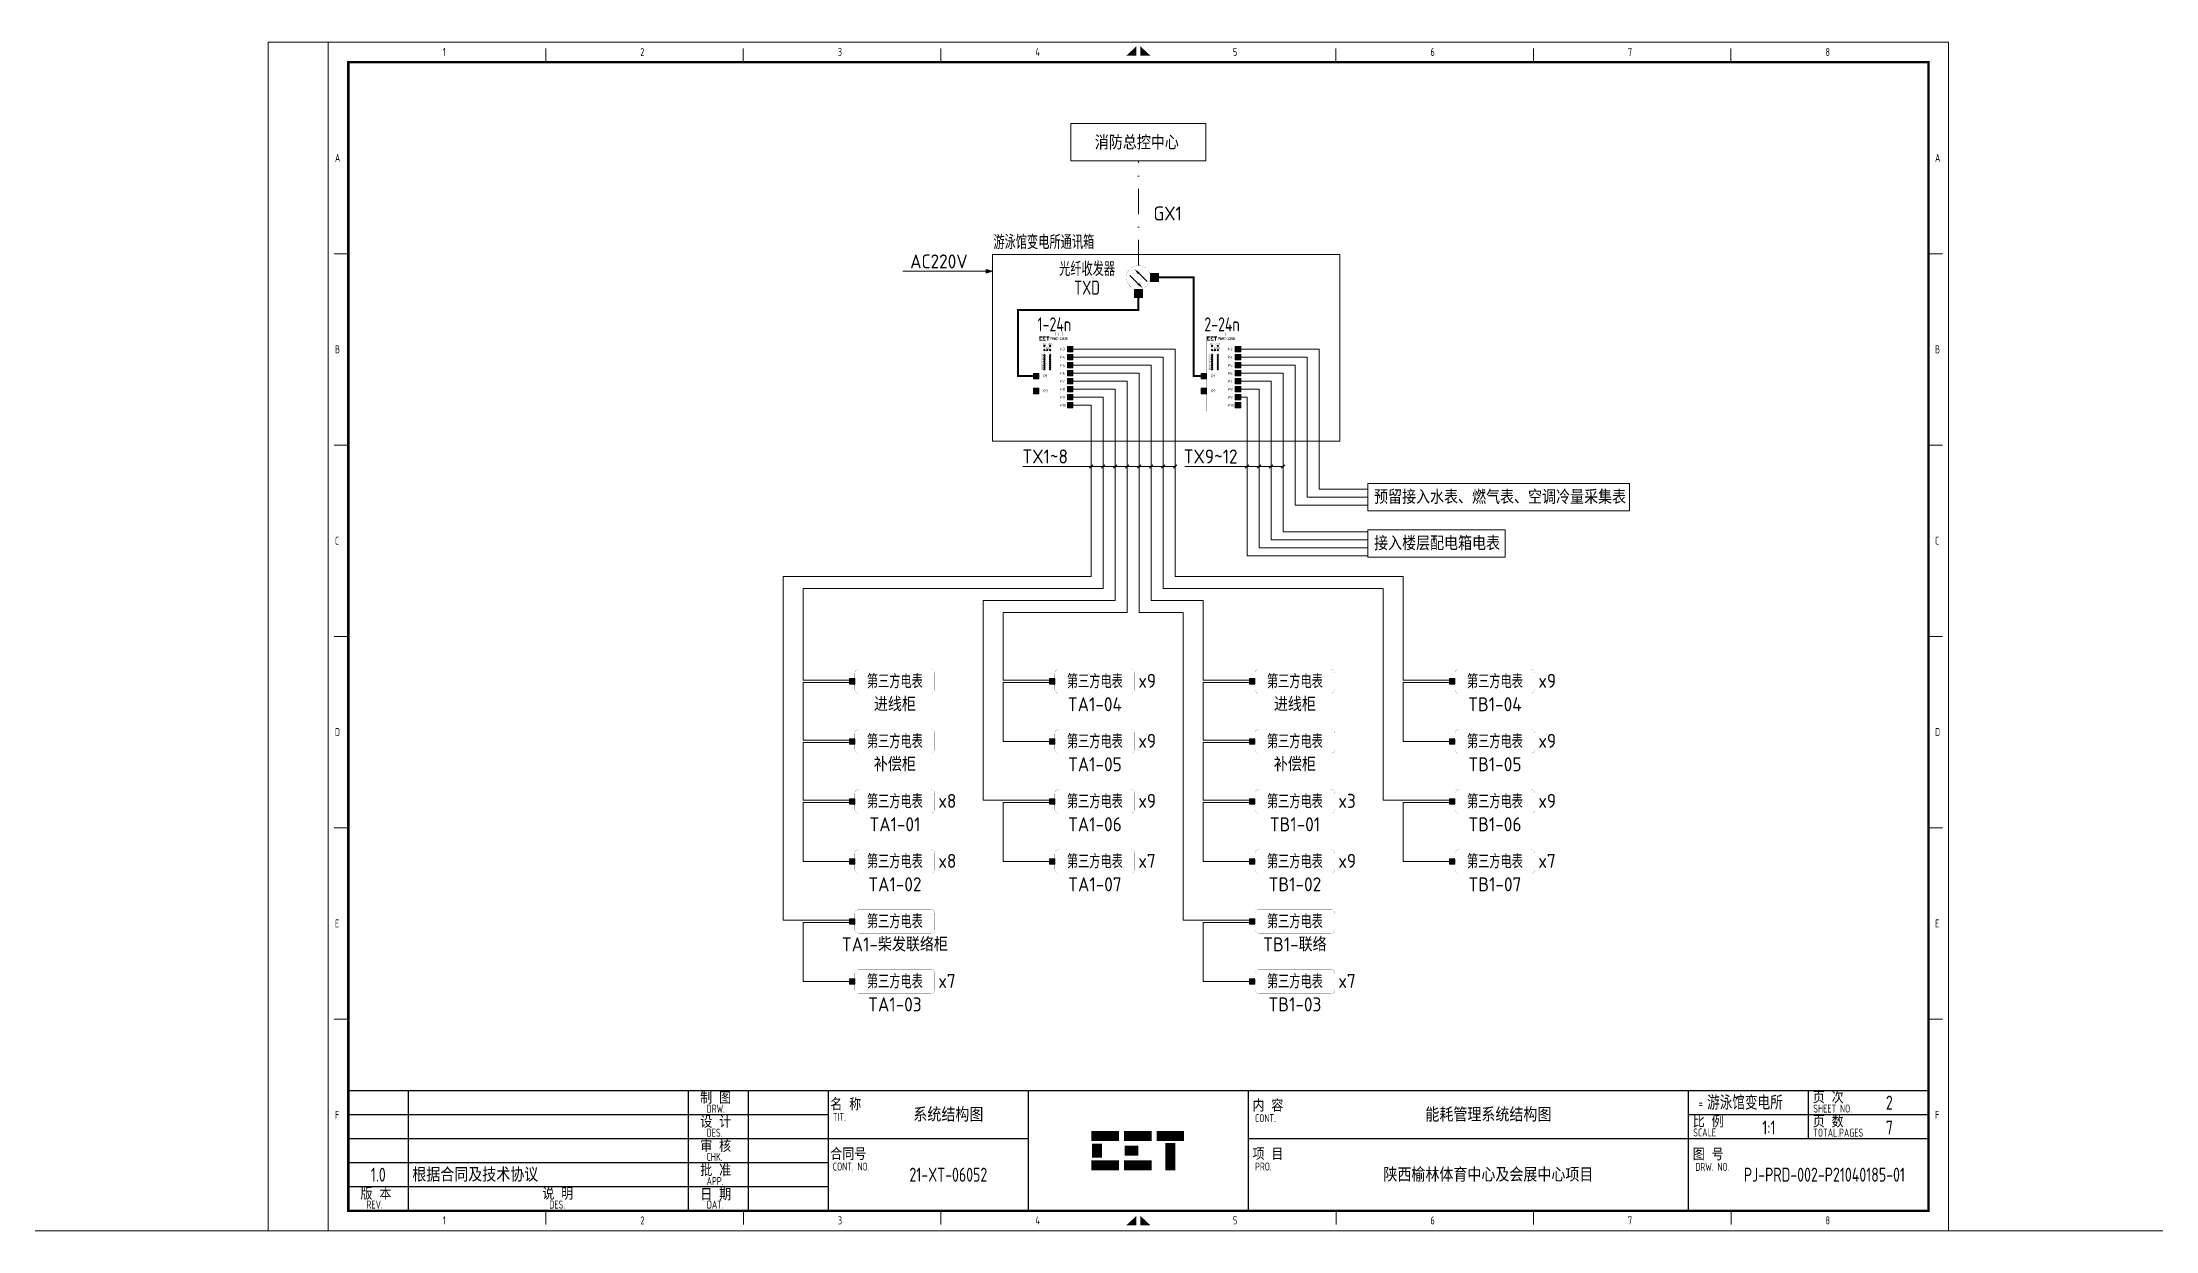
# Model space of a CAD drawing. Header units: millimetres. Extents: x 42 to 4265, y -439 to -142.
# Drawn here: x 1099 to 1627, y -439 to -142 of the extents above; entities that cross this region are included whole.
import ezdxf
from ezdxf.enums import TextEntityAlignment as Align

# ---------------------------------------------------------------- set-up
doc = ezdxf.new("R2010")
doc.units = ezdxf.units.MM
doc.linetypes.add('DASHDOT2', pattern=[12.7, 6.35, -3.175, 0, -3.175])
doc.layers.add('图框', color=7, linetype='Continuous', lineweight=9)
doc.layers.add('线', color=7, linetype='Continuous', lineweight=9)
doc.styles.add('CET', font='isocp.shx', dxfattribs={"height": 3.5, "bigfont": 'hztxt.shx'})
doc.styles.get("Standard").update_dxf_attribs({"font": 'isocp.shx', "height": 3, "bigfont": 'hztxt.shx'})

# ---------------------------------------------------------------- blocks, each defined once
blk = doc.blocks.new('图框-A3')
at = {"layer": '图框'}
for points in [[(0, 0), (420, 0), (420, 297), (0, 297), (0, 0)], [(15, 0), (15, 297)], [(69.37501270194343, 295.4579999999769), (69.375, 292)], [(118.7500127019434, 295.4579999999769), (118.75, 292)], [(168.1250127019434, 295.4579999999769), (168.125, 292)], [(266.8750127019434, 295.4579999999769), (266.875, 292)], [(316.2500127019434, 295.4579999999769), (316.25, 292)], [(365.6250127019434, 295.4579999999769), (365.625, 292)], [(20, 244.16666), (16.48505390119681, 244.1666341777637)], [(418.5149460988032, 244.16666), (415, 244.1666341777637)], [(20, 196.33333), (16.48505390119681, 196.3333041777637)], [(418.5149460988032, 196.33333), (415, 196.3333041777638)], [(20, 148.50003), (16.48505390119681, 148.5000041777637)], [(418.5149460988032, 148.5), (415, 148.5)], [(20, 100.66667), (16.48505390119681, 100.6666441777637)], [(418.5149460988032, 100.66667), (415, 100.6666441777638)], [(20.00035140326877, 52.83334000258158), (16.48540530446557, 52.83331418034531)], [(418.515297502072, 52.83334000258161), (415.0003514032688, 52.83331418034534)], [(69.4105600763537, 5), (69.41054737441027, 1.542000000023108)], [(118.7855600763537, 5), (118.7855473744103, 1.542000000023108)], [(168.1605600763537, 5), (168.1605473744103, 1.542000000023108)], [(266.9105600763537, 5), (266.9105473744103, 1.542000000023108)], [(316.2855600763537, 5), (316.2855473744103, 1.542000000023108)], [(365.6605600763537, 5), (365.6605473744103, 1.542000000023108)]]:
    blk.add_lwpolyline(points, dxfattribs=at)
at = {"layer": '图框', "const_width": 0.6}
blk.add_lwpolyline([(20, 5), (20, 292), (415, 292), (415, 5)], close=True, dxfattribs=at)
at = {"layer": '图框'}
for points, const_width in [([(20.00000000000011, 4.771030137833719), (20.00000000000011, 34.77103013783372)], 0.3023767766250001), ([(20, 5), (20, 35)], 0.3), ([(20, 35), (415, 35)], 0.3), ([(35, 5), (35, 35)], 0.3), ([(105, 5), (105, 35)], 0.3), ([(120, 5), (120, 35)], 0.3), ([(140, 5), (140, 35)], 0.3), ([(190, 5), (190, 35)], 0.3), ([(245, 5), (245, 35)], 0.3), ([(355, 5), (355, 35)], 0.3), ([(385, 23), (385, 35)], 0.3), ([(415, 5), (415, 35)], 0.3), ([(20, 29), (140, 29)], 0.3), ([(355, 29), (415, 29)], 0.3), ([(20, 23), (190, 23)], 0.3), ([(245, 23), (415, 23)], 0.3), ([(20, 17), (140, 17)], 0.3), ([(20, 11), (140, 11)], 0.3), ([(20, 5), (415, 5)], 0.3)]:
    blk.add_lwpolyline(points, dxfattribs=dict(at, const_width=const_width))
at = {"layer": '图框', "color": 1}
for points, const_width in [([(205.9021832363178, 19.9999274526164), (208.4109333562567, 20.00009814420715)], 3.4476288), ([(214.0514921159491, 19.99970856575295), (217.5, 19.99978286679834)], 2.5080396)]:
    blk.add_lwpolyline(points, dxfattribs=dict(at, const_width=const_width))
at = {"layer": '图框', "color": 92}
for points, const_width in [([(205.7577027669038, 23.6828997470661), (212.6548670848392, 23.68297404811148)], 2.5080396), ([(213.906336420016, 23.68307847120229), (220.8035007379515, 23.68315277224768)], 2.5080396), ([(222.054839529333, 23.68315076411132), (228.9520038472684, 23.68322506515671)], 2.5080396), ([(225.5018349059769, 21.95947695700417), (225.5018349059769, 15.06225750116876)], 2.504845200000001), ([(205.7577747910655, 16.31627841621276), (212.654939109001, 16.31635271725814)], 2.5080396), ([(213.9062688973632, 16.31634870098542), (220.8034332152987, 16.3164230020308)], 2.5080396)]:
    blk.add_lwpolyline(points, dxfattribs=dict(at, const_width=const_width))
at = {"layer": '图框'}
for points in [[(216.9675005710596, 295.968967279272), (216.9675005710596, 293.6258842753186), (214.4529199343969, 293.6258842753186)], [(218.0324994289403, 295.968967279272), (218.0324994289403, 293.6258842753186), (220.547080065603, 293.6258842753186)], [(216.9675005710596, 3.6668886432725), (216.9675005710596, 1.323805639319175), (214.4529199343969, 1.323805639319175)], [(218.0324994289403, 3.6668886432725), (218.0324994289403, 1.323805639319175), (220.547080065603, 1.323805639319175)]]:
    blk.add_solid(points, dxfattribs=at)
at = {"layer": '图框', "width": 0.8}
for s, p in [('1', (43.64130427145528, 293.5859076041075)), ('2', (93.01630427145528, 293.5859076041075)), ('3', (142.3913042701229, 293.5855448750983)), ('4', (191.7663042701229, 293.5855448750983)), ('5', (241.1413042714553, 293.5859076041075)), ('6', (290.5163042714553, 293.5859076041075)), ('7', (339.8913042701229, 293.5855448750983)), ('8', (389.2663042701229, 293.5855448750983)), ('A', (16.65211895431025, 267.1076987230164)), ('A', (416.6521189543103, 267.1076987230164)), ('B', (16.65211895431025, 219.2743687230164)), ('B', (416.6521189543103, 219.2743687230164)), ('C', (16.65211895431025, 171.4410387230164)), ('C', (416.6521189543103, 171.4410387230164)), ('D', (16.65211895431025, 123.6077087230164)), ('D', (416.6521189543103, 123.6077087230164)), ('E', (16.65211895431025, 75.77437872301641)), ('E', (416.6521189543103, 75.77437872301644)), ('=', (357.5758240158721, 30.79691136449856)), ('F', (16.65247035757902, 27.94104872559798)), ('DRW.', (109.5686126391511, 29.49647253686635)), ('TIT.', (141.1192541198452, 27.45077472594585)), ('CONT.', (246.6637648076417, 27.13194867368838)), ('SHEET NO.', (386.2201876491495, 29.52220214965401)), ('F', (416.652470357579, 27.94104872559799)), ('DES.', (109.5686126391511, 23.49647253686635)), ('SCALE', (356.2201876491495, 23.55291466616327)), ('TOTAL.PAGES', (386.2201876491495, 23.50520067516955)), ('CHK.', (109.5686126391511, 17.4489370043666)), ('CONT. NO.', (141.1192541198452, 15.03687760868888)), ('PRO.', (246.6637648076417, 15.03687760868888)), ('DRW. NO.', (356.7201876491495, 14.95637927469079)), ('APP.', (109.5686126391511, 11.40140147186685)), ('REV.', (24.54357423812507, 5.528819663352806)), ('DES.', (70.22231337888388, 5.528819663352806)), ('DAT.', (109.6294280322609, 5.528819663352806)), ('1', (43.64130427145528, 1.585907604107547)), ('2', (93.01630427145528, 1.585907604107547)), ('3', (142.3913042701229, 1.585544875098265)), ('4', (191.7663042701229, 1.585544875098265)), ('5', (241.1413042714553, 1.585907604107547)), ('6', (290.5163042714553, 1.585907604107547)), ('7', (339.8913042701229, 1.585544875098265)), ('8', (389.2663042701229, 1.585544875098265))]:
    blk.add_text(s, height=2, dxfattribs=at).set_placement(p)
at = {"layer": '图框'}
for s, p in [('制 图', (107.9791023726348, 31.71231771436688)), ('名 称', (140.4935898336025, 30.08769693562226)), ('内 容', (246.0381005213985, 29.7688708833648)), ('页 次', (386.0945233629063, 31.83348096878653)), ('设 计', (107.9791023726348, 25.71231771436688)), ('比 例', (356.0945233629063, 25.78983687583968)), ('页 数', (386.0945233629063, 25.79070294960984)), ('审 核', (107.9791023726348, 19.66478218186712)), ('批 准', (107.9791023726348, 13.61724664936646)), ('合同号', (140.4935898336025, 17.6737998183653)), ('项 目', (246.0381005213985, 17.6737998183653)), ('图 号', (356.0945233629063, 17.5933014843672)), ('版 本', (23.04601393864323, 7.744664840852423)), ('说 明', (68.50985717071308, 7.744664840852423)), ('日 期', (107.9791023726348, 7.569711116866713))]:
    blk.add_text(s, height=3, dxfattribs=at).set_placement(p)
at = {"layer": '图框', "width": 0.8, "flags": 8}
for tag, p in [('版本4', (27.5, 32)), ('页次', (405.2388087518199, 32)), ('版本3', (27.5, 26)), ('比例', (375.1281665465143, 25.77545097467473)), ('页数', (405.2388087518187, 25.77545097467473)), ('版本2', (27.5, 20)), ('版本1', (27.5, 14)), ('合同号', (170, 14)), ('图号', (389, 14))]:
    blk.add_attdef(tag, text='', height=3.5, dxfattribs=at).set_placement(p, align=Align.MIDDLE_CENTER)
at = {"layer": '图框', "flags": 8}
for tag, p in [('说明4', (35.99480976617235, 32)), ('位置', (359.6801236283359, 32)), ('说明3', (35.99480976617235, 26)), ('说明2', (35.99480976617235, 20)), ('说明1', (35.99480976617235, 14))]:
    blk.add_attdef(tag, text='', height=3.5, dxfattribs=at).set_placement(p, align=Align.MIDDLE_LEFT)
for tag, p in [('名称', (170, 29)), ('内容', (305, 29)), ('项目', (305, 14))]:
    blk.add_attdef(tag, text='', height=3.5, dxfattribs=at).set_placement(p, align=Align.MIDDLE_CENTER)
blk = doc.blocks.new('设备 RS485(XT)')
blk.add_hatch(color=3).paths.add_polyline_path([(-11.35000000000059, -0.6749999999999545), (-10.00000000000023, -0.6749999999999545), (-10.00000000000023, 0.6750000000000682), (-11.35000000000059, 0.6750000000000682)])
at = {"color": 3}
blk.add_lwpolyline([(-11.35000000000059, -0.6749999999999545), (-10.00000000000023, -0.6749999999999545), (-10.00000000000023, 0.6750000000000682), (-11.35000000000059, 0.6750000000000682)], close=True, dxfattribs=at)
at = {"color": 0, "const_width": 0.03}
blk.add_lwpolyline([(-9, 3), (9, 3, -0.414213562373095), (10, 2), (10, -2, -0.414213562373095), (9, -3), (-9.000000000000455, -3, -0.414213562373094), (-10.00000000000045, -2), (-10, 2, -0.414213562373095)], format="xyb", close=True, dxfattribs=at)
at = {"color": 0, "width": 0.8, "flags": 8}
blk.add_attdef('设备名称', text='', height=3.5, dxfattribs=at).set_placement((0, 0), align=Align.MIDDLE_CENTER)
at = {"color": 0, "flags": 8}
blk.add_attdef('开关柜名称', text='', height=3.5, dxfattribs=at).set_placement((-2.273736754432321e-13, -5.725984791817609), align=Align.MIDDLE_CENTER)
blk = doc.blocks.new('24n-1308-8 电口 竖版(XT)-雪藏')
for color, points in [(3, [(3.600000000000008, 6.032212440931005), (4.950000000000371, 6.032212440931005), (4.950000000000371, 7.382212440931028), (3.600000000000008, 7.382212440931028)]), (3, [(3.600000000000008, 4.032212440931005), (4.950000000000371, 4.032212440931005), (4.950000000000371, 5.382212440931028), (3.600000000000008, 5.382212440931028)]), (5, [(-4.950000000000316, -0.6750000000000114), (-3.599999999999952, -0.6750000000000114), (-3.599999999999952, 0.6750000000000114), (-4.950000000000316, 0.6750000000000114)]), (5, [(-4.950000000000316, -0.6750013691378172), (-3.599999999999952, -0.6750013691378172), (-3.599999999999952, 0.6749986308622056), (-4.950000000000316, 0.6749986308622056)]), (3, [(3.600000000000008, 2.032212440931005), (4.950000000000371, 2.032212440931005), (4.950000000000371, 3.382212440931028), (3.600000000000008, 3.382212440931028)]), (3, [(3.600000000000008, 0.03221244093100495), (4.950000000000371, 0.03221244093100495), (4.950000000000371, 1.382212440931028), (3.600000000000008, 1.382212440931028)]), (5, [(-4.950000000000373, -4.404065239309148), (-3.600000000000009, -4.404065239309148), (-3.600000000000009, -3.054065239309125), (-4.950000000000373, -3.054065239309125)]), (3, [(3.600000000000008, -1.967787559068995), (4.950000000000371, -1.967787559068995), (4.950000000000371, -0.6177875590689723), (3.600000000000008, -0.6177875590689723)]), (3, [(3.600000000000008, -3.967787559068995), (4.950000000000371, -3.967787559068995), (4.950000000000371, -2.617787559068972), (3.600000000000008, -2.617787559068972)]), (3, [(3.600000000000008, -5.967787559068995), (4.950000000000371, -5.967787559068995), (4.950000000000371, -4.617787559068972), (3.600000000000008, -4.617787559068972)]), (3, [(3.600000000000008, -7.967787559068995), (4.950000000000371, -7.967787559068995), (4.950000000000371, -6.617787559068972), (3.600000000000008, -6.617787559068972)])]:
    blk.add_hatch(color=color).paths.add_polyline_path(points)
at = {"color": 0, "const_width": 0.03}
blk.add_lwpolyline([(2.341551585945111, 11.07253886799515), (0.8274808075411068, 11.07253886799515, 0.414213562373095), (0.6774808075411295, 10.92253886799517), (0.6774808075411295, 10.07253886799515), (2.341551585945111, 10.07253886799515)], format="xyb", close=True, dxfattribs=at)
for points in [[(1.237448488262103, 10.87253886799516), (2.211551585945116, 10.87253886799516), (2.211551585945116, 10.07253886799515), (1.237448488262103, 10.07253886799515)], [(-3.600000000000009, 10.07253886799515), (3.600000000000008, 10.07253886799515), (3.600000000000008, -8.827461132004828), (-3.600000000000009, -8.827461132004828)]]:
    blk.add_lwpolyline(points, close=True, dxfattribs=at)
at = {"color": 0}
for points, const_width in [([(-3.445239038555699, 9.37124259193132), (-3.175703901702676, 9.371260930697304)], 0.3704064), ([(-3.460761733616622, 9.76693383017789), (-2.719744079623567, 9.766941812934874)], 0.2694588000000001), ([(-3.460753995483558, 8.975478645871476), (-2.719736341490503, 8.97548662862846)], 0.2694588000000001), ([(-2.585295951005279, 8.97548619712802), (-1.844278297012224, 8.975494179885004)], 0.2694588000000001), ([(-2.585288696505458, 9.766953031944581), (-1.844271042512404, 9.766961014701565)], 0.2694588000000001), ([(-2.56969345644653, 9.371219075160866), (-2.19919260939976, 9.37122705791785)], 0.2694588000000001), ([(-1.709829684760692, 9.766960798951402), (-0.9688120307676092, 9.766968781708329)], 0.2694588000000001), ([(-1.339491338509661, 9.581772703973002), (-1.339491338509661, 8.840749126073263)], 0.2691156000000001)]:
    blk.add_lwpolyline(points, dxfattribs=dict(at, const_width=const_width))
at = {"color": 3}
for points in [[(3.600000000000008, 6.032212440931005), (4.950000000000371, 6.032212440931005), (4.950000000000371, 7.382212440931028), (3.600000000000008, 7.382212440931028)], [(3.600000000000008, 4.032212440931005), (4.950000000000371, 4.032212440931005), (4.950000000000371, 5.382212440931028), (3.600000000000008, 5.382212440931028)], [(3.600000000000008, 2.032212440931005), (4.950000000000371, 2.032212440931005), (4.950000000000371, 3.382212440931028), (3.600000000000008, 3.382212440931028)], [(3.600000000000008, 0.03221244093100495), (4.950000000000371, 0.03221244093100495), (4.950000000000371, 1.382212440931028), (3.600000000000008, 1.382212440931028)], [(3.600000000000008, -1.967787559068995), (4.950000000000371, -1.967787559068995), (4.950000000000371, -0.6177875590689723), (3.600000000000008, -0.6177875590689723)], [(3.600000000000008, -3.967787559068995), (4.950000000000371, -3.967787559068995), (4.950000000000371, -2.617787559068972), (3.600000000000008, -2.617787559068972)], [(3.600000000000008, -5.967787559068995), (4.950000000000371, -5.967787559068995), (4.950000000000371, -4.617787559068972), (3.600000000000008, -4.617787559068972)], [(3.600000000000008, -7.967787559068995), (4.950000000000371, -7.967787559068995), (4.950000000000371, -6.617787559068972), (3.600000000000008, -6.617787559068972)]]:
    blk.add_lwpolyline(points, close=True, dxfattribs=at)
at = {"color": 5}
for points in [[(-4.950000000000316, -0.6750000000000114), (-3.599999999999952, -0.6750000000000114), (-3.599999999999952, 0.6750000000000114), (-4.950000000000316, 0.6750000000000114)], [(-4.950000000000316, -0.6750013691378172), (-3.599999999999952, -0.6750013691378172), (-3.599999999999952, 0.6749986308622056), (-4.950000000000316, 0.6749986308622056)], [(-4.950000000000373, -4.404065239309148), (-3.600000000000009, -4.404065239309148), (-3.600000000000009, -3.054065239309125), (-4.950000000000373, -3.054065239309125)]]:
    blk.add_lwpolyline(points, close=True, dxfattribs=at)
at = {"color": 0}
for centre in [(-2.204297463082256, 7.545153540592594), (-2.204297463082256, 6.505153540592573), (-2.204297463082256, 5.214333915847476), (-1.482771493779425, 6.505153540592573), (-0.7612455244766215, 7.545153540592594), (-0.7612455244766215, 6.505153540592573), (-0.7612455244766215, 5.214333915847476), (-2.204297463082256, 4.714333915847476), (-2.204297463082256, 4.214333915847476), (-2.204297463082256, 3.714333915847476), (-2.204297463082256, 3.214333915847476), (-2.204297463082256, 2.714333915847476), (-2.204297463082256, 2.214333915847476), (-2.204297463082256, 1.714333915847476), (-0.7612455244766215, 4.714333915847476), (-0.7612455244766215, 4.214333915847476), (-0.7612455244766215, 3.714333915847476), (-0.7612455244766215, 3.214333915847476), (-0.7612455244766215, 2.714333915847476), (-0.7612455244766215, 2.214333915847476), (-0.7612455244766215, 1.714333915847476)]:
    blk.add_circle(centre, 0.1684075359193472, dxfattribs=at)
at = {"color": 0, "width": 0.7}
for s, p in [('P3', (-3.099336594254951, 5.214333915847476)), ('P4', (-3.099336594254951, 4.714333915847476)), ('P5', (-3.099336594254951, 4.214333915847476)), ('P6', (-3.099336594254951, 3.714333915847476)), ('P7', (-3.099336594254951, 3.214333915847476)), ('P8', (-3.099336594254951, 2.714333915847476)), ('P9', (-3.099336594254951, 2.214333915847476)), ('P10', (-3.099336594254951, 1.714333915847476))]:
    blk.add_text(s, height=0.4, dxfattribs=at).set_placement(p, align=Align.MIDDLE_LEFT)
for s, p in [('Run', (-2.209930442159547, 8.006976552363994)), ('Rx', (-2.209930442159547, 5.676156927618933)), ('P1', (-2.209930442159547, 6.966976552363974)), ('P2', (-1.488404472856715, 6.966976552363974)), ('Alarm', (-0.7668785035539122, 8.006976552363994)), ('CON', (-0.7668785035539122, 6.966976552363974)), ('Tx', (-0.7668785035539122, 5.676156927618933))]:
    blk.add_text(s, height=0.4, dxfattribs=at).set_placement(p, align=Align.MIDDLE)
at = {"color": 0}
for s, p in [('P3', (1.711034833103823, 6.707211093347951)), ('P1', (-2.478176008463393, -1.781309350690208e-05)), ('P4', (1.711034833103823, 4.707211093347951)), ('P5', (1.711034833103823, 2.707211093347951)), ('P6', (1.711034833103823, 0.7072110933479507)), ('P2', (-2.478176008463393, -3.743181406462611)), ('P7', (1.711034833103823, -1.292788906652049)), ('P8', (1.711034833103823, -3.292788906652049)), ('P9', (1.711034833103823, -5.292788906652049)), ('P10', (1.711034833103823, -7.292788906652049))]:
    blk.add_text(s, height=0.7, dxfattribs=at).set_placement(p, align=Align.MIDDLE_LEFT)
at = {"color": 0, "char_height": 0.6581250000000001, "width": 3.416292073493452, "attachment_point": 1, "line_spacing_factor": 1.5}
for insert in [(-0.8110334042993804, 9.709410142095862), (-0.7717827007972607, 9.709410142095862)]:
    blk.add_mtext('{\\fArial|b0|i0|c0|p34;PMC-1308}', dxfattribs=dict(at, insert=insert))
at = {"color": 0, "width": 0.8, "flags": 8}
blk.add_attdef('设备符号', text='', height=3.5, dxfattribs=at).set_placement((0.2986919254451686, 12.92569382028557), align=Align.MIDDLE_CENTER)
blk = doc.blocks.new('TXD-1210D(XT)')
at = {"color": 0}
for p, q in [((-0.01552691715234644, -1.587742796494062), (-2.100005088545135, 0.4967353748987264)), ((2.175891610240779, -1.053237379429497), (0.09141343884799014, 1.031240791963405))]:
    blk.add_line(p, q, dxfattribs=at)
at = {"color": 0, "const_width": 0.03}
blk.add_lwpolyline([(-2.99603241433103, -0.2203829149387317, 3173.3473628669), (-2.996307826477636, -0.2166062462348961)], format="xyb", dxfattribs=at)
at = {"color": 0}
for points in [[(0.09141343884799014, 1.031240791963405, 0.6000000000000001, 0, 0), (-0.9779486039592662, 2.100602834770662, 0, 0, 0)], [(-0.01552691715234644, -1.587742796494062, 0.6, 0, 0), (1.05383512565491, -2.657104839301319, 0, 0, 0)]]:
    blk.add_lwpolyline(points, format="xyseb", dxfattribs=at)
at = {"color": 0, "width": 0.8, "flags": 8}
for tag, p in [('设备名称', (-12.81150703153527, 2.113518045896122)), ('设备符号', (-12.81150703153527, -2.554283875773585))]:
    blk.add_attdef(tag, text='', height=3.5, dxfattribs=at).set_placement(p, align=Align.MIDDLE_CENTER)

msp = doc.modelspace()

# ---------------------------------------------------------------- hatches: boundary and pattern name
at = {"layer": '线'}
for color, points in [(1, [(1334.654955391693, -198.535505621804), (1334.654955391692, -198.9781067225648), (1336.264509205688, -198.9781067225648)]), (1, [(1336.264509205689, -198.9781067225648), (1334.654955391693, -199.4207078233256), (1334.654955391693, -198.535505621804)]), (1, [(1336.264509205689, -198.9781067225648), (1334.654955391693, -198.9781067225648), (1334.654955391692, -199.4207078233256)]), (5, [(1377.719954141067, -199.5112222603317), (1375.719954141067, -199.5112222603317), (1375.719954141067, -201.5112222603317), (1377.719954141067, -201.5112222603317)]), (5, [(1373.715827170229, -203.5153492311701), (1371.715827170229, -203.5153492311701), (1371.715827170229, -205.5153492311701), (1373.715827170229, -205.5153492311701)])]:
    msp.add_hatch(color=color, dxfattribs=at).paths.add_polyline_path(points)

# ---------------------------------------------------------------- linework, layer by layer
at = {"layer": '线', "color": 6, "linetype": 'DASHDOT2'}
msp.add_line((1372.715827170229, -197.5070952894932), (1372.715827170229, -171.3745400378992), dxfattribs=at)
at = {"layer": '线', "color": 1}
msp.add_line((1313.847853713668, -198.9781067225648), (1336.26450920569, -198.9781067225648), dxfattribs=at)
at = {"layer": '线', "color": 3}
for p, q in [((1356.370811430731, -218.4557163184039), (1381.954307519106, -218.4557163184039)), ((1356.370811430731, -220.4557163184039), (1378.954307519107, -220.4557163184043)), ((1378.954307519107, -220.4557163184043), (1378.954307519107, -278.2717172197314)), ((1381.954307519106, -218.4557163184039), (1381.954307519107, -275.2717172197314)), ((1398.295715735012, -218.4557163184039), (1417.879211823386, -218.4557163184039)), ((1398.295715735012, -220.4557163184039), (1414.879211823387, -220.4557163184043)), ((1414.879211823387, -220.4557163184043), (1414.879211823387, -255.4213351520571)), ((1417.879211823386, -218.4557163184039), (1417.879211823387, -253.4213351520572)), ((1356.370811430731, -222.4557163184039), (1375.954307519107, -222.4557163184039)), ((1356.370811430731, -224.4557163184039), (1372.954307519107, -224.4557163184038)), ((1356.370811430731, -226.4557163184039), (1369.954307519107, -226.4557163184039)), ((1369.954307519107, -226.4557163184039), (1369.954307519107, -284.271717219731)), ((1372.954307519107, -224.4557163184038), (1372.954307519107, -284.2717172197313)), ((1375.954307519107, -222.4557163184039), (1375.954307519107, -281.2717172197313)), ((1398.295715735012, -222.4557163184039), (1411.879211823387, -222.4557163184039)), ((1398.295715735012, -224.4557163184039), (1408.879211823387, -224.4557163184038)), ((1398.295715735012, -226.4557163184039), (1405.879211823387, -226.4557163184039)), ((1405.879211823387, -226.4557163184039), (1405.879211823387, -266.0738900546464)), ((1408.879211823387, -224.4557163184038), (1408.879211823387, -264.0738900546464)), ((1411.879211823387, -222.4557163184039), (1411.879211823387, -257.4213351520572)), ((1356.370811430731, -228.4557163184039), (1366.954307519107, -228.455716318404)), ((1356.370811430731, -230.4557163184039), (1363.954307519107, -230.455716318404)), ((1356.370811430731, -232.4557163184039), (1360.954307519107, -232.455716318404)), ((1360.954307519107, -232.455716318404), (1360.954307519107, -275.271717219731)), ((1363.954307519107, -230.455716318404), (1363.954307519107, -278.2717172197311)), ((1366.954307519107, -228.455716318404), (1366.954307519107, -281.2717172197308)), ((1398.295715735012, -228.4557163184039), (1402.879211823387, -228.455716318404)), ((1398.295715735012, -230.4557163184039), (1399.879211823387, -230.455716318404)), ((1399.879211823387, -230.455716318404), (1399.879211823387, -270.0738900546461)), ((1402.879211823387, -228.455716318404), (1402.879211823387, -268.073890054646)), ((1430.095738712822, -253.4213351520572), (1417.879211823387, -253.4213351520572)), ((1430.095738712822, -257.4213351520572), (1411.879211823387, -257.4213351520572)), ((1430.095738712822, -255.4213351520572), (1414.879211823387, -255.4213351520571)), ((1430.095738712822, -264.0738900546462), (1408.879211823387, -264.0738900546464)), ((1430.095738712822, -268.0738900546462), (1402.879211823387, -268.073890054646)), ((1430.095738712822, -266.0738900546462), (1405.879211823387, -266.0738900546464)), ((1430.095738712822, -270.0738900546462), (1399.879211823387, -270.0738900546461)), ((1283.885894432853, -361.1579390736491), (1283.885894432853, -275.2717172197308)), ((1283.885894432853, -275.2717172197308), (1360.954307519107, -275.271717219731)), ((1288.885894432853, -301.1579390736491), (1288.885894432854, -278.2717172197308)), ((1288.885894432854, -278.2717172197308), (1363.954307519107, -278.2717172197311)), ((1378.954307519107, -278.2717172197314), (1433.885894432853, -278.2717172197314)), ((1381.954307519107, -275.2717172197314), (1438.885894432853, -275.2717172197314)), ((1433.885894432854, -331.1579390736491), (1433.885894432853, -278.2717172197314)), ((1438.885894432853, -301.1579390736491), (1438.885894432853, -275.2717172197314)), ((1333.885894432853, -281.2717172197309), (1366.954307519107, -281.2717172197308)), ((1333.885894432854, -331.1579390736491), (1333.885894432853, -281.2717172197309)), ((1338.885894432853, -301.1579390736491), (1338.885894432853, -284.2717172197308)), ((1338.885894432853, -284.2717172197308), (1369.954307519107, -284.271717219731)), ((1372.954307519107, -284.2717172197313), (1383.885894432854, -284.2717172197312)), ((1375.954307519107, -281.2717172197313), (1388.885894432853, -281.2717172197313)), ((1383.885894432853, -361.1579390736491), (1383.885894432854, -284.2717172197312)), ((1388.885894432853, -301.1579390736491), (1388.885894432853, -281.2717172197313)), ((1300.499825047552, -301.1579390736491), (1288.885894432853, -301.1579390736491)), ((1300.499825047552, -301.757939073649), (1288.885894432853, -301.757939073649)), ((1288.885894432853, -301.757939073649), (1288.885894432853, -316.1579390736491)), ((1350.499825047552, -301.1579390736491), (1338.885894432853, -301.1579390736491)), ((1350.499825047552, -301.757939073649), (1338.885894432853, -301.757939073649)), ((1338.885894432853, -301.757939073649), (1338.885894432852, -316.4579390736491)), ((1400.499825047552, -301.1579390736491), (1388.885894432853, -301.1579390736491)), ((1400.499825047552, -301.757939073649), (1388.885894432853, -301.757939073649)), ((1388.885894432853, -301.757939073649), (1388.885894432853, -316.1579390736491)), ((1450.499825047552, -301.1579390736491), (1438.885894432853, -301.1579390736491)), ((1450.499825047552, -301.757939073649), (1438.885894432853, -301.757939073649)), ((1438.885894432853, -301.757939073649), (1438.885894432852, -316.4579390736491)), ((1300.499825047552, -316.1579390736491), (1288.885894432853, -316.1579390736491)), ((1300.499825047552, -316.757939073649), (1288.885894432853, -316.757939073649)), ((1288.885894432853, -316.757939073649), (1288.885894432853, -331.1579390736491)), ((1338.885894432852, -316.4579390736491), (1350.499825047552, -316.4579390736491)), ((1400.499825047552, -316.1579390736491), (1388.885894432853, -316.1579390736491)), ((1400.499825047552, -316.757939073649), (1388.885894432853, -316.757939073649)), ((1388.885894432853, -316.757939073649), (1388.885894432853, -331.1579390736491)), ((1438.885894432852, -316.4579390736491), (1450.499825047552, -316.4579390736491)), ((1300.499825047552, -331.1579390736491), (1288.885894432853, -331.1579390736491)), ((1300.499825047552, -331.757939073649), (1288.885894432853, -331.757939073649)), ((1288.885894432853, -331.757939073649), (1288.885894432852, -346.4579390736491)), ((1350.499825047552, -331.1579390736491), (1333.885894432854, -331.1579390736491)), ((1350.499825047552, -331.757939073649), (1338.885894432853, -331.757939073649)), ((1338.885894432853, -331.757939073649), (1338.885894432852, -346.4579390736491)), ((1400.499825047552, -331.1579390736491), (1388.885894432853, -331.1579390736491)), ((1388.885894432853, -331.757939073649), (1388.885894432852, -346.4579390736491)), ((1400.499825047552, -331.757939073649), (1388.885894432853, -331.757939073649)), ((1450.499825047552, -331.1579390736491), (1433.885894432854, -331.1579390736491)), ((1450.499825047552, -331.757939073649), (1438.885894432853, -331.757939073649)), ((1438.885894432853, -331.757939073649), (1438.885894432852, -346.4579390736491)), ((1288.885894432852, -346.4579390736491), (1300.499825047552, -346.4579390736491)), ((1338.885894432852, -346.4579390736491), (1350.499825047552, -346.4579390736491)), ((1388.885894432852, -346.4579390736491), (1400.499825047552, -346.4579390736491)), ((1438.885894432852, -346.4579390736491), (1450.499825047552, -346.4579390736491)), ((1300.499825047552, -361.1579390736491), (1283.885894432853, -361.1579390736491)), ((1300.499825047552, -361.757939073649), (1288.885894432853, -361.757939073649)), ((1288.885894432853, -361.757939073649), (1288.885894432855, -376.4579390736491)), ((1400.499825047552, -361.1579390736491), (1383.885894432853, -361.1579390736491)), ((1400.499825047552, -361.757939073649), (1388.885894432853, -361.757939073649)), ((1388.885894432853, -361.757939073649), (1388.885894432855, -376.4579390736491)), ((1288.885894432855, -376.4579390736491), (1300.499825047552, -376.4579390736491)), ((1388.885894432855, -376.4579390736491), (1400.499825047552, -376.4579390736491))]:
    msp.add_line(p, q, dxfattribs=at)
at = {"layer": '线'}
for p, q in [((1381.954307519107, -247.7746495782999), (1343.873094481042, -247.7746495782998)), ((1360.532338934786, -248.1966181626208), (1361.376276103428, -247.3526809939792)), ((1363.532338934786, -248.1966181626208), (1364.376276103428, -247.3526809939792)), ((1366.532338934786, -248.1966181626208), (1367.376276103428, -247.3526809939792)), ((1369.532338934786, -248.1966181626208), (1370.376276103428, -247.3526809939792)), ((1372.532338934786, -248.1966181626207), (1373.376276103428, -247.3526809939791)), ((1375.532338934786, -248.1966181626207), (1376.376276103428, -247.3526809939791)), ((1378.532338934786, -248.1966181626207), (1379.376276103428, -247.3526809939791)), ((1381.532338934786, -248.1966181626207), (1382.376276103428, -247.3526809939791)), ((1408.879211823387, -247.7746495782999), (1384.331207416693, -247.7746495782998)), ((1399.457243239066, -248.1966181626207), (1400.301180407708, -247.3526809939791)), ((1402.457243239066, -248.1966181626207), (1403.301180407708, -247.3526809939791)), ((1405.457243239066, -248.1966181626207), (1406.301180407708, -247.3526809939791)), ((1408.457243239066, -248.1966181626207), (1409.301180407708, -247.3526809939791)), ((4264.851868592174, -438.747174375481), (42.05576131270391, -438.747174375481))]:
    msp.add_line(p, q, dxfattribs=at)
for points in [[(1355.869689798457, -162.0406161257314), (1389.561964542, -162.0406161257314), (1389.561964542, -171.3745400378992), (1355.869689798457, -171.3745400378992)], [(1430.095738712822, -252.0241205662961), (1495.521487892802, -252.0241205662961), (1495.521487892802, -258.8185497378182), (1430.095738712822, -258.8185497378182)], [(1430.095738712822, -263.5965556323754), (1464.399478260688, -263.5965556323754), (1464.399478260688, -270.3909848038975), (1430.095738712822, -270.3909848038975)]]:
    msp.add_lwpolyline(points, close=True, dxfattribs=at)
at = {"layer": '线', "color": 252}
msp.add_lwpolyline([(1336.26450920569, -194.7445092795289), (1423.06064284509, -194.7445092795289), (1423.06064284509, -241.4338482565337), (1336.26450920569, -241.4338482565337)], close=True, dxfattribs=at)
at = {"layer": '线', "color": 1}
msp.add_lwpolyline([(1336.264509205689, -198.9781067225648), (1334.654955391693, -199.4207078233256), (1334.654955391693, -198.535505621804)], close=True, dxfattribs=at)
at = {"layer": '线', "color": 5}
for points in [[(1377.719954141067, -201.5112222603317), (1375.719954141067, -201.5112222603317), (1375.719954141067, -199.5112222603317), (1377.719954141067, -199.5112222603317)], [(1373.715827170229, -205.5153492311701), (1371.715827170229, -205.5153492311701), (1371.715827170229, -203.5153492311701), (1373.715827170229, -203.5153492311701)]]:
    msp.add_lwpolyline(points, close=True, dxfattribs=at)
at = {"layer": '线', "color": 5, "const_width": 0.5}
for points in [[(1388.395715735011, -225.1629287593349), (1386.561929178066, -225.1629287593349), (1386.561929178066, -200.5112222603318), (1377.719954141067, -200.5112222603317)], [(1346.470811430731, -225.1629301284728), (1342.594135483338, -225.1629301284728), (1342.594135483338, -208.6129661457552), (1372.715827170229, -208.6129661457551), (1372.715827170229, -205.5153492311701)]]:
    msp.add_lwpolyline(points, dxfattribs=at)

# ---------------------------------------------------------------- block references
at = {"layer": '线'}
ref = msp.add_blockref('图框-A3', (1155.215827170229, -438.747174375481), dxfattribs=at)
ref.add_attrib('图号', 'PJ-PRD-002-P21040185-01', dxfattribs={"layer": '图框', "height": 3.5, "width": 0.8, "flags": 8}).set_placement((1544.215827170229, -424.747174375481), align=Align.MIDDLE_CENTER)
ref.add_attrib('页数', '7', dxfattribs={"layer": '图框', "height": 3.5, "width": 0.8, "flags": 8}).set_placement((1560.454635922047, -412.9717234008064), align=Align.MIDDLE_CENTER)
ref.add_attrib('页次', '2', dxfattribs={"layer": '图框', "height": 3.5, "width": 0.8, "flags": 8}).set_placement((1560.454635922048, -406.747174375481), align=Align.MIDDLE_CENTER)
ref.add_attrib('比例', '1:1', dxfattribs={"layer": '图框', "height": 3.5, "width": 0.8, "flags": 8}).set_placement((1530.343993716742, -412.9717234008064), align=Align.MIDDLE_CENTER)
ref.add_attrib('项目', '陕西榆林体育中心及会展中心项目', dxfattribs={"layer": '图框', "height": 3.5, "flags": 8}).set_placement((1460.215827170229, -424.747174375481), align=Align.MIDDLE_CENTER)
ref.add_attrib('内容', '能耗管理系统结构图', dxfattribs={"layer": '图框', "height": 3.5, "flags": 8}).set_placement((1460.215827170229, -409.747174375481), align=Align.MIDDLE_CENTER)
ref.add_attrib('合同号', '21-XT-06052', dxfattribs={"layer": '图框', "height": 3.5, "width": 0.8, "flags": 8}).set_placement((1325.215827170229, -424.747174375481), align=Align.MIDDLE_CENTER)
ref.add_attrib('名称', '系统结构图', dxfattribs={"layer": '图框', "height": 3.5, "flags": 8}).set_placement((1325.215827170229, -409.747174375481), align=Align.MIDDLE_CENTER)
ref.add_attrib('版本1', '1.0', dxfattribs={"layer": '图框', "height": 3.5, "width": 0.8, "flags": 8}).set_placement((1182.715827170229, -424.747174375481), align=Align.MIDDLE_CENTER)
ref.add_attrib('说明1', '根据合同及技术协议', dxfattribs={"layer": '图框', "height": 3.5, "flags": 8}).set_placement((1191.210636936401, -424.747174375481), align=Align.MIDDLE_LEFT)
ref.add_attrib('位置', '游泳馆变电所', dxfattribs={"layer": '图框', "height": 3.5, "width": 0.9, "flags": 8}).set_placement((1514.895950798564, -406.747174375481), align=Align.MIDDLE_LEFT)
for name, p, values in [('TXD-1210D(XT)', (1372.715827170229, -200.5112222603317), {'设备符号': 'TXD', '设备名称': '光纤收发器'}), ('24n-1308-8 电口 竖版(XT)-雪藏', (1351.420811430731, -225.1629287593349), {'设备符号': '1-24n'}), ('24n-1308-8 电口 竖版(XT)-雪藏', (1393.345715735011, -225.1629287593349), {'设备符号': '2-24n'}), ('设备 RS485(XT)', (1311.849825047552, -301.4579390736491), {'开关柜名称': '进线柜', '设备名称': '第三方电表'}), ('设备 RS485(XT)', (1361.849825047552, -301.4579390736491), {'开关柜名称': 'TA1-04', '设备名称': '第三方电表'}), ('设备 RS485(XT)', (1411.849825047552, -301.4579390736491), {'开关柜名称': '进线柜', '设备名称': '第三方电表'}), ('设备 RS485(XT)', (1461.849825047555, -301.457939073649), {'开关柜名称': 'TB1-04', '设备名称': '第三方电表'}), ('设备 RS485(XT)', (1311.849825047552, -316.4579390736491), {'开关柜名称': '补偿柜', '设备名称': '第三方电表'}), ('设备 RS485(XT)', (1361.849825047552, -316.4579390736492), {'开关柜名称': 'TA1-05', '设备名称': '第三方电表'}), ('设备 RS485(XT)', (1411.849825047552, -316.4579390736491), {'开关柜名称': '补偿柜', '设备名称': '第三方电表'}), ('设备 RS485(XT)', (1461.849825047555, -316.457939073649), {'开关柜名称': 'TB1-05', '设备名称': '第三方电表'}), ('设备 RS485(XT)', (1311.849825047552, -331.4579390736491), {'开关柜名称': 'TA1-01', '设备名称': '第三方电表'}), ('设备 RS485(XT)', (1361.849825047552, -331.4579390736492), {'开关柜名称': 'TA1-06', '设备名称': '第三方电表'}), ('设备 RS485(XT)', (1411.849825047552, -331.4579390736491), {'开关柜名称': 'TB1-01', '设备名称': '第三方电表'}), ('设备 RS485(XT)', (1461.849825047555, -331.457939073649), {'开关柜名称': 'TB1-06', '设备名称': '第三方电表'}), ('设备 RS485(XT)', (1311.849825047552, -346.4579390736491), {'开关柜名称': 'TA1-02', '设备名称': '第三方电表'}), ('设备 RS485(XT)', (1361.849825047552, -346.4579390736492), {'开关柜名称': 'TA1-07', '设备名称': '第三方电表'}), ('设备 RS485(XT)', (1411.849825047552, -346.4579390736491), {'开关柜名称': 'TB1-02', '设备名称': '第三方电表'}), ('设备 RS485(XT)', (1461.849825047555, -346.457939073649), {'开关柜名称': 'TB1-07', '设备名称': '第三方电表'}), ('设备 RS485(XT)', (1311.849825047552, -361.4579390736491), {'开关柜名称': 'TA1-柴发联络柜', '设备名称': '第三方电表'}), ('设备 RS485(XT)', (1411.849825047552, -361.4579390736491), {'开关柜名称': 'TB1-联络', '设备名称': '第三方电表'}), ('设备 RS485(XT)', (1311.849825047552, -376.4579390736491), {'开关柜名称': 'TA1-03', '设备名称': '第三方电表'}), ('设备 RS485(XT)', (1411.849825047552, -376.4579390736491), {'开关柜名称': 'TB1-03', '设备名称': '第三方电表'})]:
    msp.add_blockref(name, p, dxfattribs=at).add_auto_attribs(values)

# ---------------------------------------------------------------- texts
at = {"layer": '线', "style": 'CET'}
for s, p in [('消防总控中心', (1361.836503204012, -168.5498440047813)), ('GX1', (1376.503767144946, -186.2792306542659)), ('AC220V', (1315.676474933882, -198.2656205267491)), ('TX1~8', (1343.717252174254, -247.016245493225)), ('TX9~12', (1384.026215028269, -247.0162454932251)), ('预留接入水表、燃气表、空调冷量采集表', (1431.637938617904, -257.1282823870542)), ('接入楼层配电箱电表', (1431.637938617904, -268.7007174531335))]:
    msp.add_text(s, height=3.5, dxfattribs=at).set_placement(p)
at = {"layer": '线', "style": 'CET', "width": 0.8}
msp.add_text('游泳馆变电所通讯箱', height=3.5, dxfattribs=at).set_placement((1336.490141031294, -193.4453374401251))
at = {"layer": '线', "color": 2, "style": 'CET'}
for s, p in [('x9', (1372.709602440171, -303.0763896400562)), ('x9', (1472.709602440174, -303.076389640056)), ('x9', (1372.70960244017, -318.0763896400563)), ('x9', (1472.709602440174, -318.076389640056)), ('x8', (1322.709602440171, -333.0763896400562)), ('x9', (1372.709602440171, -333.0763896400562)), ('x3', (1422.709602440171, -333.0763896400562)), ('x9', (1472.709602440174, -333.076389640056)), ('x8', (1322.709602440171, -348.0763896400562)), ('x7', (1372.709602440171, -348.0763896400562)), ('x9', (1422.709602440171, -348.0763896400562)), ('x7', (1472.709602440174, -348.076389640056)), ('x7', (1322.709602440171, -378.0763896400562)), ('x7', (1422.709602440171, -378.0763896400562))]:
    msp.add_text(s, height=3.5, dxfattribs=at).set_placement(p)

doc.saveas('drawing.dxf')
